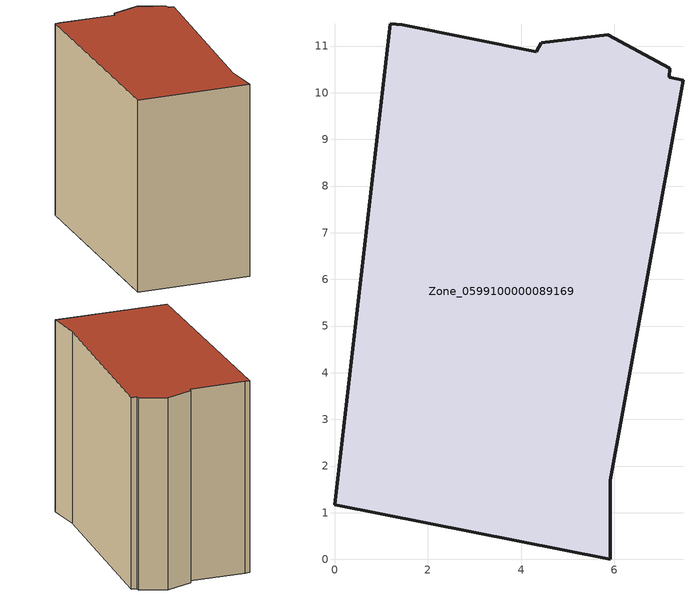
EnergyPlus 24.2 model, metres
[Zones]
Zone_0599100000089169
 floor ground (C_G): 5.91,0 0,1.17 1.2,11.48 1.45,11.46 4.33,10.88 4.43,11.07 5.86,11.24 7.18,10.52 7.17,10.33 7.47,10.27 5.91,1.69 z0
 wall outside (C_F): 0,1.17 5.91,0 5.91,1.69 7.47,10.27 7.17,10.33 7.18,10.52 5.86,11.24 4.43,11.07 4.33,10.88 1.45,11.46 1.2,11.48 0,1.17 z0:10.68
 roof outside (C_R): 4.43,11.07 4.33,10.88 1.45,11.46 1.2,11.48 0,1.17 5.91,0 5.91,1.69 7.47,10.27 7.17,10.33 7.18,10.52 5.86,11.24 z10.68
[BUILDING]
Pand.0599100000089169: North Axis=0; Terrain=City; Loads Convergence Tolerance Value=0.04; Temperature Convergence Tolerance Value=0.4; Solar Distribution=FullExterior; Maximum Number of Warmup Days=25; Minimum Number of Warmup Days=1
[Site:Location]
Rotterdam.The.Hague.AP_ZH_NLD Design_Conditions: Latitude=51.96; Longitude=4.45; Time Zone=1; Elevation=-4.5
[SITE:GROUNDTEMPERATURE:BUILDINGSURFACE]
18, 18, 18, 18, 18, 18, 18, 18, 18, 18, 18, 18
[MATERIAL] Thermal Absorptance=0.9; Solar Absorptance=0.7; Visible Absorptance=0.7
Name | Roughness | Thickness | Conductivity | Density | Specific Heat
G.TI.1946 | MediumSmooth | 0.15 | 1 | 540 | 1210
F.TI.1946 | Rough | 0.3 | 0.857143 | 1920 | 840
R.TI.1946 | MediumRough | 0.2 | 0.1 | 1500 | 1000
[CONSTRUCTION]
C_G: G.TI.1946
C_F: F.TI.1946
C_R: R.TI.1946
[ZONE]
Zone_0599100000089169: Type=1; Multiplier=1; Ceiling Height=Autocalculate; Volume=Autocalculate; Floor Area=autocalculate; Part of Total Floor Area=Yes
[ZONEINFILTRATION:DESIGNFLOWRATE]
Infil_Zone_0599100000089169: Zone or ZoneList or Space or SpaceList=Zone_0599100000089169; Schedule=AlwaysOn; Design Flow Rate Calculation Method=Flow/Area; Flow Rate per Floor Area=0.003; Constant Term Coefficient=1; Temperature Term Coefficient=0; Velocity Term Coefficient=0; Velocity Squared Term Coefficient=0
[HVACTEMPLATE:ZONE:IDEALLOADSAIRSYSTEM]
Zone_0599100000089169: Maximum Heating Supply Air Temperature=50; Minimum Cooling Supply Air Temperature=13; Maximum Heating Supply Air Humidity Ratio=0.0156; Minimum Cooling Supply Air Humidity Ratio=0.0077; Heating Limit=NoLimit; Cooling Limit=NoLimit; Dehumidification Control Type=ConstantSensibleHeatRatio; Cooling Sensible Heat Ratio=0.7; Dehumidification Setpoint=60; Humidification Control Type=None; Humidification Setpoint=30; Outdoor Air Method=None; Outdoor Air Flow Rate per Person=0.00944; Outdoor Air Flow Rate per Zone Floor Area=0; Outdoor Air Flow Rate per Zone=0; Demand Controlled Ventilation Type=None; Outdoor Air Economizer Type=NoEconomizer; Heat Recovery Type=None; Sensible Heat Recovery Effectiveness=0.7; Latent Heat Recovery Effectiveness=0.65
[ZONECONTROL:THERMOSTAT]
ThermostatControl_Zone_0599100000089169: Zone or ZoneList=Zone_0599100000089169; Control Type Schedule=DualSetpointControlType; Control 1=Thermostat_Zone_0599100000089169; Temperature Difference Between Cutout And Setpoint=0
[THERMOSTATSETPOINT:DUALSETPOINT]
Thermostat_Zone_0599100000089169: Heating Setpoint Temperature Schedule=HeatingSetpoint_Zone_0599100000089169; Cooling Setpoint Temperature Schedule=CoolingSetpoint_Zone_0599100000089169
[SCHEDULE:COMPACT]
HeatingSetpoint_Zone_0599100000089169: Through: 12/31, For: AllDays, Until: 24:00, 21
CoolingSetpoint_Zone_0599100000089169: Through: 12/31, For: AllDays, Until: 24:00, 24
DualSetpointControlType: Through: 12/31, For: AllDays, Until: 24:00, 4
AlwaysOn: Through: 12/31, For: AllDays, Until: 24:00, 1
